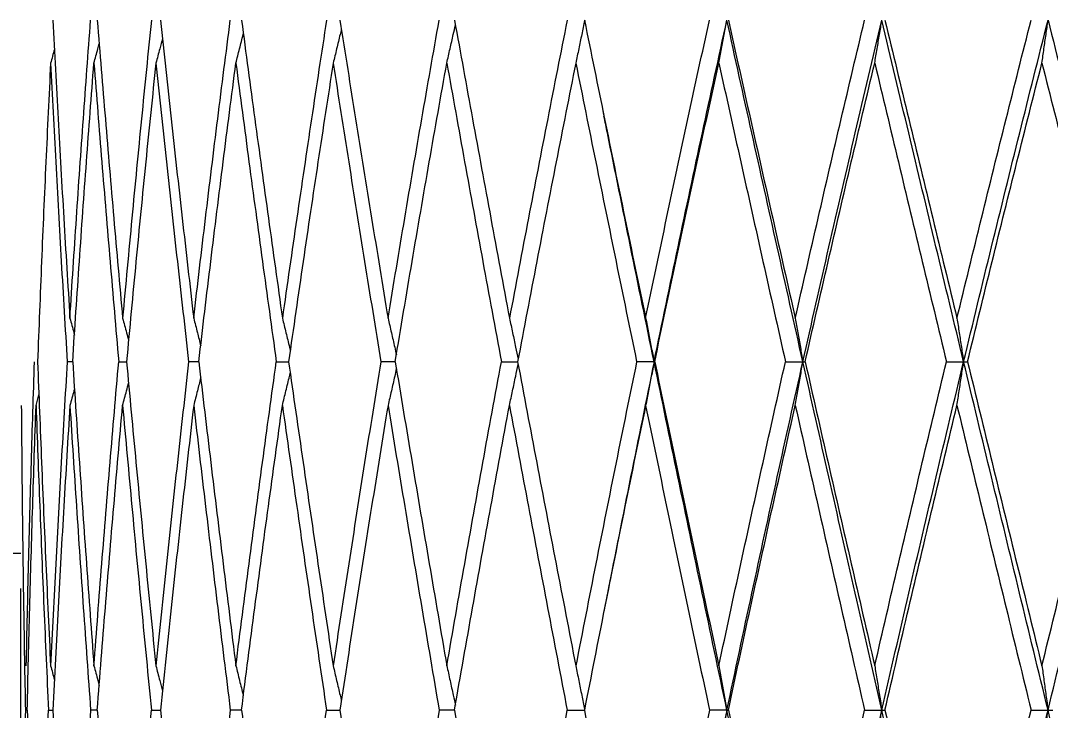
# Model space of a CAD drawing. Extents: x 1661 to 2451, y 0 to 579.
# Drawn here: x 2149.99 to 2158.46, y 447.82 to 453.5 of the extents above; entities that cross this region are included whole.
import ezdxf

# ---------------------------------------------------------------- set-up
doc = ezdxf.new("R2010")
doc.units = 0
doc.header["$LTSCALE"] = 10
doc.header["$MEASUREMENT"] = 0
doc.header["$PDMODE"] = 3
doc.header["$PDSIZE"] = -10
doc.layers.get('0').update_dxf_attribs({"linetype": 'CONTINUOUS'})
doc.layers.get('DEFPOINTS').update_dxf_attribs({"linetype": 'CONTINUOUS'})
doc.layers.add('2', color=7, linetype='CONTINUOUS', true_color=0xffffff)
doc.layers.add('3', color=7, linetype='CONTINUOUS', true_color=0xffffff)
doc.styles.add('Daelim Dimension', font='')
doc.styles.get('Daelim Dimension').set_extended_font_data('나눔고딕')
doc.dimstyles.new('DEFAULT', dxfattribs={"dimscale": 2, "dimtxt": 2, "dimasz": 2, "dimexe": 0, "dimexo": 2, "dimgap": 1, "dimtad": 1, "dimdec": 0, "dimzin": 9, "dimdsep": 46, "dimtxsty": 'Daelim Dimension', "dimcen": 0.5, "dimclrd": 5, "dimclre": 5, "dimclrt": 256, "dimadec": 1, "dimazin": 0, "dimtfac": 1, "dimtdec": 0, "dimtix": 1, "dimtmove": 0, "dimatfit": 3, "dimfxl": 1, "dimtolj": 1, "dimtzin": 1, "dimlwd": 9, "dimlwe": 9, "dimarcsym": 0})

# ---------------------------------------------------------------- blocks, each defined once
blk = doc.blocks.new('*D11')
at = {"color": 5, "lineweight": 9, "ltscale": 0.5, "transparency": 16777216}
for p, q in [((2146.9886, 470.7637), (1973.3175, 470.7637)), ((1975.3175, 466.7637), (1975.3175, 277.2806)), ((2140.6495, 273.2806), (1973.3175, 273.2806))]:
    blk.add_line(p, q, dxfattribs=at)
at = {"color": 5, "linetype": 'ByBlock', "lineweight": 9, "ltscale": 0.5, "transparency": 16777216}
for p, q in [((2212.6777, 377.2806), (2263.0505, 377.2806)), ((2263.0505, 373.2806), (2263.0505, 277.2806)), ((2212.6777, 273.2806), (2263.0505, 273.2806))]:
    blk.add_line(p, q, dxfattribs=at)
at = {"color": 5, "ltscale": 0.5, "transparency": 16777216}
for points in [[(1974.6508, 466.7637), (1975.9842, 466.7637), (1975.3175, 470.7637)], [(2262.3839, 373.2806), (2263.7172, 373.2806), (2263.0505, 377.2806)], [(1974.6508, 277.2806), (1975.9842, 277.2806), (1975.3175, 273.2806)], [(2262.3839, 277.2806), (2263.7172, 277.2806), (2263.0505, 273.2806)]]:
    blk.add_solid(points, dxfattribs=at)
at = {"layer": 'DEFPOINTS', "color": 0, "ltscale": 0.5, "transparency": 16777216}
for p in [(2150.9886, 470.7637), (2208.6777, 377.2806), (1975.3175, 273.2806), (2144.6495, 273.2806), (2208.6777, 273.2806), (2263.0505, 273.2806)]:
    blk.add_point(p, dxfattribs=at)
at = {"color": 7, "ltscale": 0.5, "transparency": 16777216, "insert": (1967.874, 372.0221), "char_height": 10, "attachment_point": 5, "rotation": 90, "style": 'Daelim Dimension'}
blk.add_mtext('\\A1;197', dxfattribs=at)
at = {"ltscale": 0.5, "transparency": 16777216, "insert": (2258.8874, 325.2806), "char_height": 4, "attachment_point": 5, "rotation": 90, "style": 'Daelim Dimension'}
blk.add_mtext('\\A1;104', dxfattribs=at)

msp = doc.modelspace()

# ---------------------------------------------------------------- linework, layer by layer
at = {"layer": '2', "color": 7, "linetype": 'Continuous', "lineweight": 18}
msp.add_line((2149.9886, 448.8273), (2149.9886, 446.8207), dxfattribs=at)
for points, degree in [([(2150.2532, 453.5063), (2150.2672, 453.2366), (2150.2963, 452.6953), (2150.3433, 451.8776), (2150.3768, 451.3287), (2150.3942, 451.0532)], 3), ([(2150.3942, 451.0532), (2150.4115, 451.3287), (2150.4473, 451.8776), (2150.5042, 452.6953), (2150.5442, 453.2366), (2150.5648, 453.5063)], 3), ([(2150.6197, 453.5063), (2150.6412, 453.2366), (2150.6853, 452.6953), (2150.7548, 451.8776), (2150.8032, 451.3287), (2150.828, 451.0532)], 3), ([(2151.0652, 453.5063), (2151.0373, 453.2366), (2150.9825, 452.6953), (2150.9034, 451.8776), (2150.8528, 451.3287), (2150.828, 451.0532)], 3), ([(2151.1392, 453.5063), (2151.168, 453.2366), (2151.2267, 452.6953), (2151.3179, 451.8776), (2151.3809, 451.3287), (2151.4129, 451.0532)], 3), ([(2151.4129, 451.0532), (2151.4449, 451.3287), (2151.5099, 451.8776), (2151.6103, 452.6953), (2151.6793, 453.2366), (2151.7143, 453.5063)], 3), ([(2151.8068, 453.5063), (2151.8426, 453.2366), (2151.9153, 452.6953), (2152.0275, 451.8776), (2152.1043, 451.3287), (2152.1432, 451.0532)], 3), ([(2152.5061, 453.5063), (2152.4644, 453.2366), (2152.3819, 452.6953), (2152.2609, 451.8776), (2152.1821, 451.3287), (2152.1432, 451.0532)], 3), ([(2152.6161, 453.5063), (2152.6587, 453.2366), (2152.7447, 452.6953), (2152.8768, 451.8776), (2152.9667, 451.3287), (2153.0122, 451.0532)], 3), ([(2153.0122, 451.0532), (2153.0577, 451.3287), (2153.1495, 451.8776), (2153.2898, 452.6953), (2153.3851, 453.2366), (2153.4332, 453.5063)], 3), ([(2153.5598, 453.5063), (2153.6086, 453.2366), (2153.7072, 452.6953), (2153.8579, 451.8776), (2153.9602, 451.3287), (2154.0118, 451.0532)], 3), ([(2154.4869, 453.5063), (2154.433, 453.2366), (2154.3258, 452.6953), (2154.1674, 451.8776), (2154.0634, 451.3287), (2154.0118, 451.0532)], 3), ([(2154.6308, 453.5063), (2154.6227, 453.4672), (2154.6066, 453.389), (2154.5822, 453.2715), (2154.5659, 453.1931), (2154.5577, 453.1538)], 3), ([(2154.6288, 453.5063), (2154.6835, 453.2366), (2154.7938, 452.6953), (2154.9617, 451.8776), (2155.0753, 451.3287), (2155.1326, 451.0532)], 3), ([(2155.1326, 451.0532), (2155.1898, 451.3287), (2155.305, 451.8776), (2155.48, 452.6953), (2155.5981, 453.2366), (2155.6575, 453.5063)], 3), ([(2155.2023, 450.6947), (2155.2676, 451.0114), (2155.3991, 451.6422), (2155.599, 452.5804), (2155.7337, 453.1988), (2155.8014, 453.5063)], 3), ([(2155.7352, 453.1538), (2155.7426, 453.1931), (2155.7575, 453.2715), (2155.7795, 453.389), (2155.7941, 453.4672), (2155.8014, 453.5063)], 3), ([(2156.4267, 450.6947), (2156.3555, 451.0118), (2156.2142, 451.643), (2156.0059, 452.5797), (2155.8692, 453.1985), (2155.8014, 453.5063)], 3), ([(2155.8134, 453.5063), (2155.8734, 453.2366), (2155.9943, 452.6953), (2156.1779, 451.8776), (2156.3018, 451.3287), (2156.3642, 451.0532)], 3), ([(2156.3642, 451.0532), (2156.4265, 451.3287), (2156.5518, 451.8776), (2156.7418, 452.6953), (2156.8696, 453.2366), (2156.9339, 453.5063)], 3), ([(2156.4267, 450.6947), (2156.4978, 451.0114), (2156.6408, 451.6422), (2156.8577, 452.5804), (2157.0034, 453.1988), (2157.0766, 453.5063)], 3), ([(2157.0179, 453.1538), (2157.0245, 453.1931), (2157.0376, 453.2715), (2157.0572, 453.389), (2157.0701, 453.4672), (2157.0766, 453.5063)], 3), ([(2157.7497, 450.6947), (2157.6733, 451.0118), (2157.5216, 451.643), (2157.2973, 452.5797), (2157.1498, 453.1985), (2157.0766, 453.5063)], 3), ([(2157.1024, 453.5063), (2157.1672, 453.2366), (2157.2975, 452.6953), (2157.495, 451.8776), (2157.6281, 451.3287), (2157.695, 451.0532)], 3), ([(2157.695, 451.0532), (2157.7619, 451.3287), (2157.8962, 451.8776), (2158.0992, 452.6953), (2158.2357, 453.2366), (2158.3042, 453.5063)], 3), ([(2157.7497, 450.6947), (2157.826, 451.0114), (2157.9792, 451.6422), (2158.211, 452.5804), (2158.3664, 453.1988), (2158.4443, 453.5063)], 3), ([(2158.3938, 453.1538), (2158.3994, 453.1931), (2158.4107, 453.2715), (2158.4276, 453.389), (2158.4388, 453.4672), (2158.4443, 453.5063)], 3), ([(2158.4443, 453.5063), (2158.5223, 453.1985), (2158.6793, 452.5797), (2158.9174, 451.643), (2159.0781, 451.0118), (2159.159, 450.6947)], 3), ([(2150.2665, 453.2651), (2150.2561, 453.228), (2150.2457, 453.1909), (2150.2352, 453.1538)], 3), ([(2150.2352, 453.1538), (2150.2217, 452.8834), (2150.1957, 452.3408), (2150.1601, 451.521), (2150.1386, 450.9707), (2150.1283, 450.6947)], 3), ([(2150.2352, 453.1538), (2150.2487, 452.8834), (2150.2769, 452.3408), (2150.3225, 451.521), (2150.3551, 450.9707), (2150.3719, 450.6947)], 3), ([(2150.417, 450.6947), (2150.4349, 450.9707), (2150.4716, 451.521), (2150.5299, 452.3408), (2150.5709, 452.8834), (2150.592, 453.1538)], 3), ([(2150.592, 453.1538), (2150.613, 452.8834), (2150.6562, 452.3408), (2150.7242, 451.521), (2150.7718, 450.9707), (2150.7961, 450.6947)], 3), ([(2151.1019, 453.1538), (2151.0735, 452.8834), (2151.0178, 452.3408), (2150.9374, 451.521), (2150.8858, 450.9707), (2150.8606, 450.6947)], 3), ([(2151.1019, 453.1538), (2151.1302, 452.8834), (2151.188, 452.3408), (2151.2779, 451.521), (2151.34, 450.9707), (2151.3715, 450.6947)], 3), ([(2151.4548, 450.6947), (2151.4872, 450.9707), (2151.5531, 451.521), (2151.655, 452.3408), (2151.7248, 452.8834), (2151.7602, 453.1538)], 3), ([(2151.7602, 453.1538), (2151.7956, 452.8834), (2151.8675, 452.3408), (2151.9784, 451.521), (2152.0544, 450.9707), (2152.0929, 450.6947)], 3), ([(2152.5608, 453.1538), (2152.5187, 452.8834), (2152.4353, 452.3408), (2152.3131, 451.521), (2152.2334, 450.9707), (2152.1941, 450.6947)], 3), ([(2152.5608, 453.1538), (2152.603, 452.8834), (2152.6882, 452.3408), (2152.8191, 451.521), (2152.9083, 450.9707), (2152.9533, 450.6947)], 3), ([(2153.0716, 450.6947), (2153.1175, 450.9707), (2153.2101, 451.521), (2153.3517, 452.3408), (2153.4477, 452.8834), (2153.4962, 453.1538)], 3), ([(2153.4962, 453.1538), (2153.5447, 452.8834), (2153.6426, 452.3408), (2153.7921, 451.521), (2153.8937, 450.9707), (2153.9449, 450.6947)], 3), ([(2154.5577, 453.1538), (2154.5033, 452.8834), (2154.3954, 452.3408), (2154.2358, 451.521), (2154.1311, 450.9707), (2154.0791, 450.6947)], 3), ([(2154.5577, 453.1538), (2154.612, 452.8834), (2154.7216, 452.3408), (2154.8885, 451.521), (2155.0015, 450.9707), (2155.0584, 450.6947)], 3), ([(2155.2072, 450.6947), (2155.2648, 450.9707), (2155.3807, 451.521), (2155.5568, 452.3408), (2155.6755, 452.8834), (2155.7352, 453.1538)], 3), ([(2155.7352, 453.1538), (2155.7949, 452.8834), (2155.9152, 452.3408), (2156.0979, 451.521), (2156.2212, 450.9707), (2156.2833, 450.6947)], 3), ([(2156.4454, 450.6947), (2156.5081, 450.9707), (2156.6341, 451.521), (2156.8249, 452.3408), (2156.9534, 452.8834), (2157.0179, 453.1538)], 3), ([(2157.0179, 453.1538), (2157.0825, 452.8834), (2157.2122, 452.3408), (2157.409, 451.521), (2157.5416, 450.9707), (2157.6082, 450.6947)], 3), ([(2157.7821, 450.6947), (2157.8493, 450.9707), (2157.9841, 451.521), (2158.188, 452.3408), (2158.325, 452.8834), (2158.3938, 453.1538)], 3), ([(2158.3938, 453.1538), (2158.4625, 452.8834), (2158.6006, 452.3408), (2158.8096, 451.521), (2158.9502, 450.9707), (2159.0207, 450.6947)], 3), ([(2154.7794, 452.767), (2154.7898, 452.7162)], 1), ([(2155.1326, 451.0532), (2155.1404, 451.0135), (2155.156, 450.934), (2155.1792, 450.8145), (2155.1946, 450.7346), (2155.2023, 450.6947)], 3), ([(2156.3642, 451.0532), (2156.3711, 451.0135), (2156.3851, 450.934), (2156.4059, 450.8145), (2156.4198, 450.7346), (2156.4267, 450.6947)], 3), ([(2157.695, 451.0532), (2157.7011, 451.0135), (2157.7133, 450.934), (2157.7315, 450.8145), (2157.7436, 450.7346), (2157.7497, 450.6947)], 3), ([(2150.035, 448.1918), (2150.0408, 448.4725), (2150.0538, 449.0323), (2150.0764, 449.8666), (2150.0938, 450.4192), (2150.103, 450.6947)], 3), ([(2150.1283, 450.6947), (2150.1385, 450.4192), (2150.16, 449.8666), (2150.1957, 449.0323), (2150.2216, 448.4725), (2150.2352, 448.1918)], 3), ([(2150.3719, 450.6947), (2150.3551, 450.4192), (2150.3226, 449.8666), (2150.277, 449.0323), (2150.2488, 448.4725), (2150.2352, 448.1918)], 3), ([(2150.417, 450.6947), (2150.4348, 450.4192), (2150.4715, 449.8666), (2150.5298, 449.0323), (2150.5709, 448.4725), (2150.592, 448.1918)], 3), ([(2150.592, 448.1918), (2150.6131, 448.4725), (2150.6563, 449.0323), (2150.7244, 449.8666), (2150.7718, 450.4192), (2150.7961, 450.6947)], 3), ([(2150.8606, 450.6947), (2150.8858, 450.4192), (2150.9372, 449.8666), (2151.0177, 449.0323), (2151.0734, 448.4725), (2151.1019, 448.1918)], 3), ([(2151.3715, 450.6947), (2151.3401, 450.4192), (2151.2781, 449.8666), (2151.1882, 449.0323), (2151.1303, 448.4725), (2151.1019, 448.1918)], 3), ([(2151.4548, 450.6947), (2151.4871, 450.4192), (2151.5529, 449.8666), (2151.6547, 449.0323), (2151.7247, 448.4725), (2151.7602, 448.1918)], 3), ([(2151.7602, 448.1918), (2151.7957, 448.4725), (2151.8677, 449.0323), (2151.9786, 449.8666), (2152.0545, 450.4192), (2152.0929, 450.6947)], 3), ([(2152.1941, 450.6947), (2152.2333, 450.4192), (2152.3128, 449.8666), (2152.4351, 449.0323), (2152.5186, 448.4725), (2152.5608, 448.1918)], 3), ([(2152.9533, 450.6947), (2152.9084, 450.4192), (2152.8194, 449.8666), (2152.6885, 449.0323), (2152.6031, 448.4725), (2152.5608, 448.1918)], 3), ([(2153.0716, 450.6947), (2153.1173, 450.4192), (2153.2098, 449.8666), (2153.3513, 449.0323), (2153.4476, 448.4725), (2153.4962, 448.1918)], 3), ([(2153.4962, 448.1918), (2153.5448, 448.4725), (2153.6429, 449.0323), (2153.7925, 449.8666), (2153.8938, 450.4192), (2153.9449, 450.6947)], 3), ([(2154.0791, 450.6947), (2154.1309, 450.4192), (2154.2355, 449.8666), (2154.395, 449.0323), (2154.5032, 448.4725), (2154.5577, 448.1918)], 3), ([(2155.0584, 450.6947), (2155.0016, 450.4192), (2154.8889, 449.8666), (2154.7219, 449.0323), (2154.6122, 448.4725), (2154.5577, 448.1918)], 3), ([(2155.2023, 450.6947), (2155.1864, 450.6947), (2155.1544, 450.6947), (2155.1064, 450.6947), (2155.0744, 450.6947), (2155.0584, 450.6947)], 3), ([(2155.2023, 450.6947), (2155.1947, 450.6548), (2155.1793, 450.5751), (2155.156, 450.4553), (2155.1404, 450.3754), (2155.1326, 450.3354)], 3), ([(2155.2023, 450.6947), (2155.2029, 450.6947), (2155.204, 450.6947), (2155.2056, 450.6947), (2155.2067, 450.6947), (2155.2072, 450.6947)], 3), ([(2155.8014, 447.8271), (2155.7331, 448.1498), (2155.5977, 448.7924), (2155.3981, 449.7479), (2155.2672, 450.3799), (2155.2023, 450.6947)], 3), ([(2155.2072, 450.6947), (2155.2647, 450.4192), (2155.3804, 449.8666), (2155.5564, 449.0323), (2155.6753, 448.4725), (2155.7352, 448.1918)], 3), ([(2155.7352, 448.1918), (2155.7951, 448.4725), (2155.9156, 449.0323), (2156.0983, 449.8666), (2156.2214, 450.4192), (2156.2833, 450.6947)], 3), ([(2155.8014, 447.8271), (2155.8696, 448.1494), (2156.0069, 448.7917), (2156.2156, 449.7484), (2156.3561, 450.3802), (2156.4267, 450.6947)], 3), ([(2156.2833, 450.6947), (2156.2992, 450.6947), (2156.3311, 450.6947), (2156.3789, 450.6947), (2156.4107, 450.6947), (2156.4267, 450.6947)], 3), ([(2156.3642, 450.3354), (2156.3712, 450.3754), (2156.3851, 450.4553), (2156.406, 450.5751), (2156.4198, 450.6548), (2156.4267, 450.6947)], 3), ([(2156.4267, 450.6947), (2156.4287, 450.6947), (2156.4329, 450.6947), (2156.4392, 450.6947), (2156.4433, 450.6947), (2156.4454, 450.6947)], 3), ([(2157.0766, 447.8271), (2157.0028, 448.1498), (2156.8562, 448.7924), (2156.6397, 449.7479), (2156.4973, 450.3799), (2156.4267, 450.6947)], 3), ([(2156.4454, 450.6947), (2156.5079, 450.4192), (2156.6337, 449.8666), (2156.8245, 449.0323), (2156.9532, 448.4725), (2157.0179, 448.1918)], 3), ([(2157.0179, 448.1918), (2157.0826, 448.4725), (2157.2127, 449.0323), (2157.4094, 449.8666), (2157.5417, 450.4192), (2157.6082, 450.6947)], 3), ([(2157.0766, 447.8271), (2157.1503, 448.1494), (2157.2985, 448.7917), (2157.5231, 449.7484), (2157.6739, 450.3802), (2157.7497, 450.6947)], 3), ([(2157.6082, 450.6947), (2157.6239, 450.6947), (2157.6554, 450.6947), (2157.7025, 450.6947), (2157.7339, 450.6947), (2157.7497, 450.6947)], 3), ([(2157.695, 450.3354), (2157.7011, 450.3754), (2157.7133, 450.4553), (2157.7316, 450.5751), (2157.7436, 450.6548), (2157.7497, 450.6947)], 3), ([(2157.7497, 450.6947), (2157.7533, 450.6947), (2157.7605, 450.6947), (2157.7713, 450.6947), (2157.7785, 450.6947), (2157.7821, 450.6947)], 3), ([(2158.4443, 447.8271), (2158.3657, 448.1498), (2158.2094, 448.7924), (2157.978, 449.7479), (2157.8255, 450.3799), (2157.7497, 450.6947)], 3), ([(2157.7821, 450.6947), (2157.8491, 450.4192), (2157.9837, 449.8666), (2158.1876, 449.0323), (2158.3248, 448.4725), (2158.3938, 448.1918)], 3), ([(2158.3938, 448.1918), (2158.4627, 448.4725), (2158.6011, 449.0323), (2158.8101, 449.8666), (2158.9503, 450.4192), (2159.0207, 450.6947)], 3), ([(2158.4443, 447.8271), (2158.5228, 448.1494), (2158.6805, 448.7917), (2158.919, 449.7484), (2159.0788, 450.3802), (2159.159, 450.6947)], 3), ([(2150.1154, 450.3354), (2150.1234, 450.3642), (2150.1314, 450.393), (2150.1394, 450.4217)], 3), ([(2149.9942, 450.3354), (2149.9962, 450.0593), (2150.0014, 449.5054), (2150.0125, 448.6693), (2150.0222, 448.1084), (2150.0276, 447.8271)], 3), ([(2150.0429, 447.8271), (2150.0493, 448.1084), (2150.0632, 448.6693), (2150.0873, 449.5054), (2150.1057, 450.0593), (2150.1154, 450.3354)], 3), ([(2150.1154, 450.3354), (2150.1251, 450.0593), (2150.1456, 449.5054), (2150.1798, 448.6693), (2150.2048, 448.1084), (2150.2179, 447.8271)], 3), ([(2150.3942, 450.3354), (2150.3769, 450.0593), (2150.3434, 449.5054), (2150.2963, 448.6693), (2150.2671, 448.1084), (2150.2531, 447.8271)], 3), ([(2150.3942, 450.3354), (2150.4115, 450.0593), (2150.4472, 449.5054), (2150.5041, 448.6693), (2150.5442, 448.1084), (2150.5649, 447.8271)], 3), ([(2150.6196, 447.8271), (2150.6412, 448.1084), (2150.6854, 448.6693), (2150.7549, 449.5054), (2150.8033, 450.0593), (2150.828, 450.3354)], 3), ([(2150.828, 450.3354), (2150.8528, 450.0593), (2150.9033, 449.5054), (2150.9824, 448.6693), (2151.0373, 448.1084), (2151.0653, 447.8271)], 3), ([(2151.4129, 450.3354), (2151.3809, 450.0593), (2151.3181, 449.5054), (2151.2268, 448.6693), (2151.168, 448.1084), (2151.1391, 447.8271)], 3), ([(2151.4129, 450.3354), (2151.4448, 450.0593), (2151.5097, 449.5054), (2151.6102, 448.6693), (2151.6793, 448.1084), (2151.7144, 447.8271)], 3), ([(2151.8066, 447.8271), (2151.8426, 448.1084), (2151.9154, 448.6693), (2152.0276, 449.5054), (2152.1044, 450.0593), (2152.1432, 450.3354)], 3), ([(2152.1432, 450.3354), (2152.182, 450.0593), (2152.2607, 449.5054), (2152.3817, 448.6693), (2152.4644, 448.1084), (2152.5063, 447.8271)], 3), ([(2153.0122, 450.3354), (2152.9668, 450.0593), (2152.877, 449.5054), (2152.7449, 448.6693), (2152.6586, 448.1084), (2152.6159, 447.8271)], 3), ([(2153.0122, 450.3354), (2153.0576, 450.0593), (2153.1492, 449.5054), (2153.2897, 448.6693), (2153.3852, 448.1084), (2153.4334, 447.8271)], 3), ([(2153.5595, 447.8271), (2153.6086, 448.1084), (2153.7074, 448.6693), (2153.8582, 449.5054), (2153.9603, 450.0593), (2154.0118, 450.3354)], 3), ([(2154.0118, 450.3354), (2154.0633, 450.0593), (2154.1671, 449.5054), (2154.3256, 448.6693), (2154.433, 448.1084), (2154.4872, 447.8271)], 3), ([(2155.1326, 450.3354), (2155.0755, 450.0593), (2154.962, 449.5054), (2154.794, 448.6693), (2154.6835, 448.1084), (2154.6286, 447.8271)], 3), ([(2155.1326, 450.3354), (2155.1897, 450.0593), (2155.3047, 449.5054), (2155.4798, 448.6693), (2155.5981, 448.1084), (2155.6577, 447.8271)], 3), ([(2155.8131, 447.8271), (2155.8734, 448.1084), (2155.9945, 448.6693), (2156.1782, 449.5054), (2156.3019, 450.0593), (2156.3642, 450.3354)], 3), ([(2156.3642, 450.3354), (2156.4264, 450.0593), (2156.5515, 449.5054), (2156.7415, 448.6693), (2156.8697, 448.1084), (2156.9341, 447.8271)], 3), ([(2157.1021, 447.8271), (2157.1671, 448.1084), (2157.2977, 448.6693), (2157.4954, 449.5054), (2157.6283, 450.0593), (2157.695, 450.3354)], 3), ([(2157.695, 450.3354), (2157.7617, 450.0593), (2157.8958, 449.5054), (2158.099, 448.6693), (2158.2357, 448.1084), (2158.3045, 447.8271)], 3), ([(2154.8004, 448.6988), (2154.7901, 448.6471)], 1), ([(2150.2352, 448.1918), (2150.2456, 448.1536), (2150.256, 448.1155), (2150.2663, 448.0772)], 3), ([(2155.7352, 448.1918), (2155.7426, 448.1514), (2155.7574, 448.0705), (2155.7795, 447.949), (2155.7941, 447.8678), (2155.8014, 447.8271)], 3), ([(2157.0179, 448.1918), (2157.0245, 448.1514), (2157.0376, 448.0705), (2157.0571, 447.949), (2157.0701, 447.8678), (2157.0766, 447.8271)], 3), ([(2158.3938, 448.1918), (2158.3994, 448.1514), (2158.4107, 448.0705), (2158.4275, 447.949), (2158.4387, 447.8678), (2158.4443, 447.8271)], 3), ([(2150.0276, 447.8271), (2150.0222, 447.5465), (2150.0126, 446.9838), (2150.0014, 446.1349), (2149.9962, 445.5658), (2149.9942, 445.2804)], 3), ([(2150.0429, 447.8271), (2150.0378, 447.8271), (2150.0327, 447.8271), (2150.0276, 447.8271)], 3), ([(2150.0429, 447.8271), (2150.0493, 447.5465), (2150.0631, 446.9838), (2150.0873, 446.1349), (2150.1056, 445.5658), (2150.1154, 445.2804)], 3), ([(2150.1154, 445.2804), (2150.1251, 445.5658), (2150.1457, 446.1349), (2150.1799, 446.9838), (2150.2049, 447.5465), (2150.2179, 447.8271)], 3), ([(2150.2179, 447.8271), (2150.2296, 447.8271), (2150.2414, 447.8271), (2150.2531, 447.8271)], 3), ([(2150.2531, 447.8271), (2150.2671, 447.5465), (2150.2962, 446.9838), (2150.3432, 446.1349), (2150.3768, 445.5658), (2150.3942, 445.2804)], 3), ([(2150.5649, 447.8271), (2150.5443, 447.5465), (2150.5042, 446.9838), (2150.4473, 446.1349), (2150.4115, 445.5658), (2150.3942, 445.2804)], 3), ([(2150.6196, 447.8271), (2150.6411, 447.5465), (2150.6853, 446.9838), (2150.7547, 446.1349), (2150.8032, 445.5658), (2150.828, 445.2804)], 3), ([(2150.828, 445.2804), (2150.8528, 445.5658), (2150.9035, 446.1349), (2150.9826, 446.9838), (2151.0374, 447.5465), (2151.0653, 447.8271)], 3), ([(2151.1391, 447.8271), (2151.1679, 447.5465), (2151.2266, 446.9838), (2151.3179, 446.1349), (2151.3808, 445.5658), (2151.4129, 445.2804)], 3), ([(2151.7144, 447.8271), (2151.6794, 447.5465), (2151.6105, 446.9838), (2151.5099, 446.1349), (2151.4449, 445.5658), (2151.4129, 445.2804)], 3), ([(2151.8066, 447.8271), (2151.8424, 447.5465), (2151.9152, 446.9838), (2152.0274, 446.1349), (2152.1042, 445.5658), (2152.1432, 445.2804)], 3), ([(2152.1432, 445.2804), (2152.1821, 445.5658), (2152.261, 446.1349), (2152.382, 446.9838), (2152.4645, 447.5465), (2152.5063, 447.8271)], 3), ([(2152.6159, 447.8271), (2152.6585, 447.5465), (2152.7446, 446.9838), (2152.8767, 446.1349), (2152.9667, 445.5658), (2153.0122, 445.2804)], 3), ([(2153.4334, 447.8271), (2153.3853, 447.5465), (2153.29, 446.9838), (2153.1496, 446.1349), (2153.0577, 445.5658), (2153.0122, 445.2804)], 3), ([(2153.5595, 447.8271), (2153.6084, 447.5465), (2153.7071, 446.9838), (2153.8578, 446.1349), (2153.9601, 445.5658), (2154.0118, 445.2804)], 3), ([(2154.0118, 445.2804), (2154.0634, 445.5658), (2154.1675, 446.1349), (2154.326, 446.9838), (2154.4332, 447.5465), (2154.4872, 447.8271)], 3), ([(2154.4872, 447.8271), (2154.5031, 447.8271), (2154.5351, 447.8271), (2154.5829, 447.8271), (2154.6148, 447.8271), (2154.6308, 447.8271)], 3), ([(2154.6286, 447.8271), (2154.6833, 447.5465), (2154.7936, 446.9838), (2154.9616, 446.1349), (2155.0753, 445.5658), (2155.1326, 445.2804)], 3), ([(2155.6577, 447.8271), (2155.5983, 447.5465), (2155.4802, 446.9838), (2155.3051, 446.1349), (2155.1899, 445.5658), (2155.1326, 445.2804)], 3), ([(2155.8014, 447.8271), (2155.7855, 447.8271), (2155.7535, 447.8271), (2155.7056, 447.8271), (2155.6737, 447.8271), (2155.6577, 447.8271)], 3), ([(2155.8014, 447.8271), (2155.7941, 447.7865), (2155.7794, 447.7052), (2155.7574, 447.5834), (2155.7426, 447.5023), (2155.7352, 447.4618)], 3), ([(2155.8014, 447.8271), (2155.8027, 447.8271), (2155.8053, 447.8271), (2155.8092, 447.8271), (2155.8118, 447.8271), (2155.8131, 447.8271)], 3), ([(2155.8131, 447.8271), (2155.8732, 447.5465), (2155.9941, 446.9838), (2156.1778, 446.1349), (2156.3018, 445.5658), (2156.3642, 445.2804)], 3), ([(2156.3642, 445.2804), (2156.4266, 445.5658), (2156.552, 446.1349), (2156.742, 446.9838), (2156.8699, 447.5465), (2156.9341, 447.8271)], 3), ([(2156.9341, 447.8271), (2156.95, 447.8271), (2156.9816, 447.8271), (2157.0291, 447.8271), (2157.0607, 447.8271), (2157.0766, 447.8271)], 3), ([(2157.0179, 447.4618), (2157.0245, 447.5023), (2157.0376, 447.5834), (2157.0571, 447.7052), (2157.0701, 447.7865), (2157.0766, 447.8271)], 3), ([(2157.0766, 447.8271), (2157.0794, 447.8271), (2157.0851, 447.8271), (2157.0936, 447.8271), (2157.0992, 447.8271), (2157.1021, 447.8271)], 3), ([(2157.1021, 447.8271), (2157.1669, 447.5465), (2157.2973, 446.9838), (2157.4949, 446.1349), (2157.628, 445.5658), (2157.695, 445.2804)], 3), ([(2157.695, 445.2804), (2157.7619, 445.5658), (2157.8963, 446.1349), (2158.0995, 446.9838), (2158.2359, 447.5465), (2158.3045, 447.8271)], 3), ([(2158.3045, 447.8271), (2158.32, 447.8271), (2158.3511, 447.8271), (2158.3977, 447.8271), (2158.4288, 447.8271), (2158.4443, 447.8271)], 3), ([(2158.3938, 447.4618), (2158.3994, 447.5023), (2158.4107, 447.5834), (2158.4275, 447.7052), (2158.4387, 447.7865), (2158.4443, 447.8271)], 3), ([(2158.4443, 447.8271), (2158.4486, 447.8271), (2158.4573, 447.8271), (2158.4703, 447.8271), (2158.479, 447.8271), (2158.4834, 447.8271)], 3)]:
    msp.add_open_spline(points, degree=degree, dxfattribs=at)
for points, knots in [([(2153.4962, 453.1538), (2153.5051, 453.1931), (2153.5229, 453.2715), (2153.5464, 453.376), (2153.561, 453.4413), (2153.5669, 453.4674)], [0, 0, 0, 0, 0.374828, 0.749656, 1, 1, 1, 1]), ([(2151.1557, 453.3561), (2151.1482, 453.3279), (2151.1303, 453.2605), (2151.1124, 453.1931), (2151.1019, 453.1538)], [0, 0, 0, 0, 0.418553, 1, 1, 1, 1]), ([(2151.7602, 453.1538), (2151.7703, 453.1931), (2151.7903, 453.2715), (2151.8108, 453.352), (2151.8212, 453.3933), (2151.8218, 453.3954)], [0, 0, 0, 0, 0.486707, 0.973413, 1, 1, 1, 1]), ([(2152.628, 453.4323), (2152.6245, 453.4178), (2152.6117, 453.3643), (2152.5893, 453.2715), (2152.5704, 453.1931), (2152.5608, 453.1538)], [0, 0, 0, 0, 0.15565, 0.577825, 1, 1, 1, 1]), ([(2150.592, 453.1538), (2150.6028, 453.1931), (2150.6174, 453.2462), (2150.6319, 453.2993), (2150.6357, 453.3131)], [0, 0, 0, 0, 0.738458, 1, 1, 1, 1]), ([(2155.2023, 450.6947), (2155.137, 451.0118), (2155.0075, 451.643), (2154.8711, 452.3139), (2154.799, 452.6707), (2154.7896, 452.7169)], [0, 0, 0, 0, 0.465387, 0.930774, 1, 1, 1, 1]), ([(2150.3942, 451.0532), (2150.4051, 451.0135), (2150.4178, 450.9673), (2150.4304, 450.9211), (2150.4321, 450.9147)], [0, 0, 0, 0, 0.86143, 1, 1, 1, 1]), ([(2150.828, 451.0532), (2150.8387, 451.0135), (2150.855, 450.9522), (2150.8713, 450.8908), (2150.8771, 450.8692)], [0, 0, 0, 0, 0.648509, 1, 1, 1, 1]), ([(2151.4129, 451.0532), (2151.4231, 451.0135), (2151.4425, 450.9382), (2151.4618, 450.8628), (2151.4708, 450.8271)], [0, 0, 0, 0, 0.528066, 1, 1, 1, 1]), ([(2152.1432, 451.0532), (2152.153, 451.0135), (2152.1724, 450.934), (2152.1939, 450.8457), (2152.2057, 450.7973), (2152.2078, 450.7887)], [0, 0, 0, 0, 0.451527, 0.903054, 1, 1, 1, 1]), ([(2153.0122, 451.0532), (2153.0214, 451.0135), (2153.0397, 450.934), (2153.0628, 450.8336), (2153.0766, 450.7729), (2153.0814, 450.7521)], [0, 0, 0, 0, 0.396737, 0.793474, 1, 1, 1, 1]), ([(2154.0118, 451.0532), (2154.0203, 451.0135), (2154.0374, 450.934), (2154.0612, 450.8219), (2154.0765, 450.7495), (2154.0834, 450.7171)], [0, 0, 0, 0, 0.355496, 0.710992, 1, 1, 1, 1]), ([(2150.4171, 450.6947), (2150.4153, 450.6947), (2150.4003, 450.6947), (2150.3853, 450.6947), (2150.3719, 450.6947)], [0, 0, 0, 0, 0.113911, 1, 1, 1, 1]), ([(2150.7961, 450.6947), (2150.8102, 450.6947), (2150.8317, 450.6947), (2150.8532, 450.6947), (2150.8606, 450.6947)], [0, 0, 0, 0, 0.65683, 1, 1, 1, 1]), ([(2151.4548, 450.6947), (2151.4418, 450.6947), (2151.4141, 450.6947), (2151.3863, 450.6947), (2151.3715, 450.6947)], [0, 0, 0, 0, 0.467437, 1, 1, 1, 1]), ([(2152.0929, 450.6947), (2152.1082, 450.6947), (2152.1388, 450.6947), (2152.1725, 450.6947), (2152.1909, 450.6947), (2152.1941, 450.6947)], [0, 0, 0, 0, 0.453514, 0.907027, 1, 1, 1, 1]), ([(2153.0716, 450.6947), (2153.0635, 450.6947), (2153.0398, 450.6947), (2153.0004, 450.6947), (2152.969, 450.6947), (2152.9533, 450.6947)], [0, 0, 0, 0, 0.204393, 0.602196, 1, 1, 1, 1]), ([(2153.9449, 450.6947), (2153.9609, 450.6947), (2153.9927, 450.6947), (2154.0374, 450.6947), (2154.0662, 450.6947), (2154.0791, 450.6947)], [0, 0, 0, 0, 0.355776, 0.711551, 1, 1, 1, 1]), ([(2154.0118, 450.3354), (2154.0204, 450.3754), (2154.0374, 450.4553), (2154.0613, 450.5676), (2154.0766, 450.6398), (2154.0834, 450.6722)], [0, 0, 0, 0, 0.355645, 0.71129, 1, 1, 1, 1]), ([(2155.2023, 450.6947), (2155.1375, 450.3802), (2155.0087, 449.7484), (2154.8755, 449.08), (2154.8064, 448.7292), (2154.8004, 448.6985)], [0, 0, 0, 0, 0.477138, 0.954277, 1, 1, 1, 1]), ([(2151.4708, 450.5617), (2151.4617, 450.5263), (2151.4425, 450.4509), (2151.4231, 450.3754), (2151.4129, 450.3354)], [0, 0, 0, 0, 0.470492, 1, 1, 1, 1]), ([(2152.1432, 450.3354), (2152.153, 450.3754), (2152.1725, 450.4553), (2152.194, 450.5436), (2152.2057, 450.592), (2152.2077, 450.6004)], [0, 0, 0, 0, 0.452197, 0.904395, 1, 1, 1, 1]), ([(2153.0813, 450.637), (2153.0766, 450.6163), (2153.0628, 450.5558), (2153.0398, 450.4553), (2153.0214, 450.3754), (2153.0122, 450.3354)], [0, 0, 0, 0, 0.205492, 0.602746, 1, 1, 1, 1]), ([(2150.432, 450.4738), (2150.4303, 450.4676), (2150.4177, 450.4215), (2150.4051, 450.3754), (2150.3942, 450.3354)], [0, 0, 0, 0, 0.133671, 1, 1, 1, 1]), ([(2150.828, 450.3354), (2150.8387, 450.3754), (2150.8551, 450.4369), (2150.8714, 450.4984), (2150.8771, 450.5199)], [0, 0, 0, 0, 0.649693, 1, 1, 1, 1]), ([(2150.592, 448.1918), (2150.6027, 448.1514), (2150.6173, 448.0965), (2150.6319, 448.0416), (2150.6357, 448.0271)], [0, 0, 0, 0, 0.737055, 1, 1, 1, 1]), ([(2151.1019, 448.1918), (2151.1123, 448.1514), (2151.1303, 448.0819), (2151.1481, 448.0123), (2151.1556, 447.9832)], [0, 0, 0, 0, 0.581972, 1, 1, 1, 1]), ([(2151.7602, 448.1918), (2151.7702, 448.1514), (2151.7902, 448.0705), (2151.8107, 447.9872), (2151.8212, 447.9444), (2151.8217, 447.9421)], [0, 0, 0, 0, 0.486463, 0.972926, 1, 1, 1, 1]), ([(2152.5608, 448.1918), (2152.5703, 448.1514), (2152.5893, 448.0705), (2152.6116, 447.9746), (2152.6244, 447.9191), (2152.6279, 447.9043)], [0, 0, 0, 0, 0.422501, 0.845001, 1, 1, 1, 1]), ([(2153.4962, 448.1918), (2153.5051, 448.1514), (2153.5228, 448.0705), (2153.5463, 447.9625), (2153.561, 447.8949), (2153.5668, 447.8679)], [0, 0, 0, 0, 0.375118, 0.750235, 1, 1, 1, 1]), ([(2154.5577, 448.1918), (2154.5658, 448.1514), (2154.5822, 448.0705), (2154.6062, 447.9508), (2154.622, 447.8714), (2154.6297, 447.8326)], [0, 0, 0, 0, 0.338398, 0.676797, 1, 1, 1, 1]), ([(2150.6196, 447.8271), (2150.6151, 447.8271), (2150.5969, 447.8271), (2150.5786, 447.8271), (2150.5649, 447.8271)], [0, 0, 0, 0, 0.247817, 1, 1, 1, 1]), ([(2151.0653, 447.8271), (2151.0797, 447.8271), (2151.1043, 447.8271), (2151.1289, 447.8271), (2151.1391, 447.8271)], [0, 0, 0, 0, 0.587535, 1, 1, 1, 1]), ([(2151.8066, 447.8271), (2151.806, 447.8271), (2151.7903, 447.8271), (2151.7596, 447.8271), (2151.7295, 447.8271), (2151.7144, 447.8271)], [0, 0, 0, 0, 0.020602, 0.510301, 1, 1, 1, 1]), ([(2152.5063, 447.8271), (2152.5218, 447.8271), (2152.5528, 447.8271), (2152.5893, 447.8271), (2152.6104, 447.8271), (2152.6159, 447.8271)], [0, 0, 0, 0, 0.423859, 0.847718, 1, 1, 1, 1]), ([(2153.5595, 447.8271), (2153.5491, 447.8271), (2153.5229, 447.8271), (2153.4808, 447.8271), (2153.4492, 447.8271), (2153.4334, 447.8271)], [0, 0, 0, 0, 0.248485, 0.624242, 1, 1, 1, 1]), ([(2155.8014, 447.8271), (2155.7579, 447.6216), (2155.5547, 446.6554), (2155.3559, 445.6813), (2155.2023, 444.9103)], [0, 0, 0, 0, 0.213119, 1, 1, 1, 1]), ([(2156.4267, 444.9103), (2156.2594, 445.6812), (2156.05, 446.6554), (2155.8449, 447.6216), (2155.8014, 447.8271)], [0, 0, 0, 0, 0.786882, 1, 1, 1, 1]), ([(2156.4267, 444.9103), (2156.594, 445.6812), (2156.8098, 446.6554), (2157.0296, 447.6216), (2157.0766, 447.8271)], [0, 0, 0, 0, 0.786882, 1, 1, 1, 1]), ([(2157.7497, 444.9103), (2157.5702, 445.6813), (2157.345, 446.6554), (2157.1236, 447.6216), (2157.0766, 447.8271)], [0, 0, 0, 0, 0.786882, 1, 1, 1, 1]), ([(2157.7497, 444.9103), (2157.9291, 445.6813), (2158.16, 446.6554), (2158.3942, 447.6216), (2158.4443, 447.8271)], [0, 0, 0, 0, 0.786881, 1, 1, 1, 1]), ([(2159.159, 444.9103), (2158.969, 445.6813), (2158.7301, 446.6554), (2158.4944, 447.6216), (2158.4443, 447.8271)], [0, 0, 0, 0, 0.786882, 1, 1, 1, 1])]:
    msp.add_open_spline(points, degree=3, knots=knots, dxfattribs=at)
at = {"layer": '3', "color": 7, "linetype": 'Continuous', "lineweight": 18}
msp.add_line((2149.9891, 449.116), (2094.1886, 449.116), dxfattribs=at)

# ---------------------------------------------------------------- dimensions: what is measured, and where the dimension line sits
at = {"color": 5, "ltscale": 0.5}
dim = msp.add_linear_dim(base=(1975.3175, 273.2806), p1=(2150.9886, 470.7637), p2=(2144.6495, 273.2806), angle=90, dimstyle='DEFAULT', override={"dimtxt": 5, "dimexe": 1, "dimclrt": 7}, dxfattribs=at)
dim.commit()
dim.dimension.update_dxf_attribs({"geometry": '*D11', "text_midpoint": (1967.874, 372.0221)})

doc.saveas('drawing.dxf')
